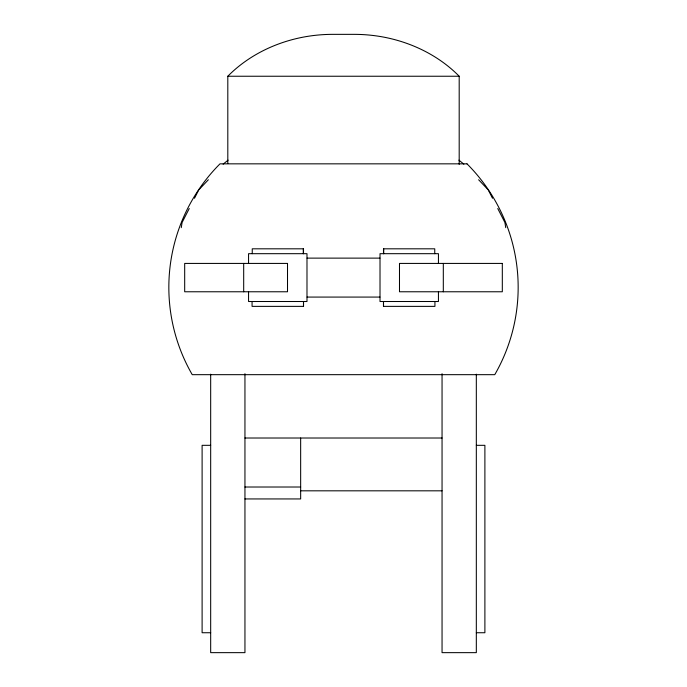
<?xml version="1.0" encoding="UTF-8"?>
<svg xmlns="http://www.w3.org/2000/svg" width="687" height="687" viewBox="0 0 687 687"><rect width="100%" height="100%" fill="white"/><g stroke="black" fill="none" stroke-linecap="round" stroke-linejoin="round"><path stroke-width="1.03" d="M181.256 227.663L182.089 222.511L189.243 208.522M194.49 198.26L198.783 189.87L208.376 179.745M223.129 164.167L228.075 160.14M227.809 163.506L227.809 76.24C248.059 55.707 275.032 42.517 303.225 37.132A159.848 159.848 0 0 1 332.946 34.35L354.054 34.35A159.848 159.848 0 0 1 383.775 37.132C411.968 42.517 438.941 55.707 459.191 76.24L459.191 164.348M227.809 76.24L459.191 76.24M307.063 258.123L379.937 258.123M307.063 297.076L379.937 297.076M244.95 438.014L442.05 438.014M210.677 445.322L202.107 445.322L202.107 632.736L210.677 632.736M476.323 445.322L484.893 445.322L484.893 632.736L476.323 632.736M244.95 487.014L300.657 487.014M300.657 490.819L442.05 490.819M244.95 498.942L300.657 498.942L300.657 438.023M458.925 160.14L463.871 164.167M478.624 179.745L488.217 189.87L492.51 198.26M497.757 208.522L504.911 222.511L505.744 227.663M476.323 374.183L476.323 652.65L442.05 652.65L442.05 373.685M443.313 263.422L443.313 291.769M438.443 263.422L438.443 253.683L380.014 253.683L380.014 301.507L438.443 301.507L438.443 291.769M434.931 301.507L434.931 306.376L383.458 306.376L383.458 301.507M434.751 253.683L434.751 248.814L383.501 248.814L383.501 253.683M383.707 248.814L383.707 253.683M383.526 301.507L383.526 306.376M303.542 301.507L303.542 306.376L252.069 306.376L252.069 301.507M303.499 253.683L303.499 248.814L252.249 248.814L252.249 253.683M303.474 301.507L303.474 306.376M303.293 248.814L303.293 253.683M248.557 263.422L248.557 253.683L306.986 253.683L306.986 301.507L248.557 301.507L248.557 291.769M244.95 373.685L244.95 652.65L210.677 652.65L210.677 374.183M243.687 263.422L243.687 291.769M467.005 163.841L219.995 163.841A174.661 174.661 0 0 0 192.24 374.673L494.76 374.673A174.661 174.661 0 0 0 467.005 163.841M287.51 263.422L184.683 263.422L184.683 291.769L287.51 291.769L287.51 263.422M502.317 263.422L399.49 263.422L399.49 291.769L502.317 291.769L502.317 263.422"/></g></svg>
